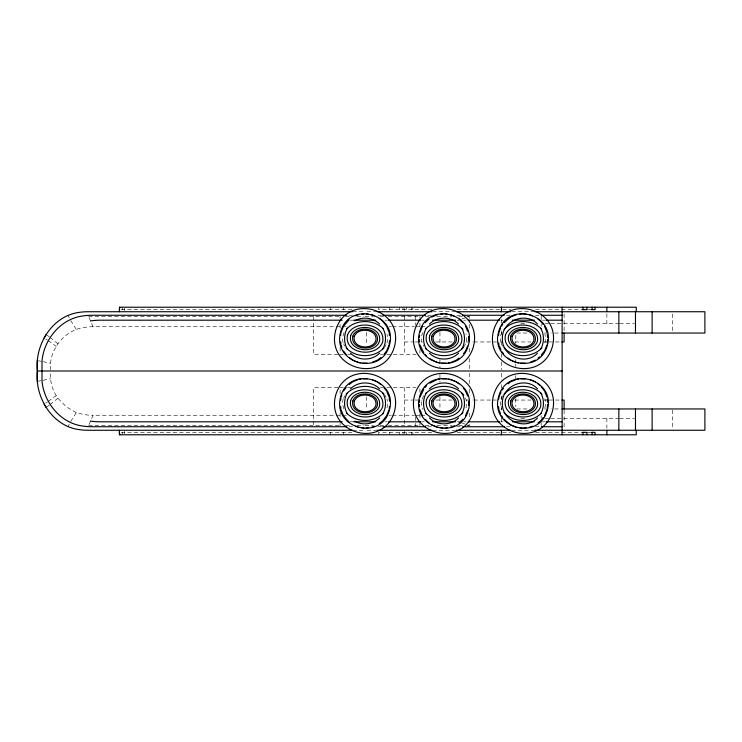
<?xml version="1.0" encoding="UTF-8"?>
<svg xmlns="http://www.w3.org/2000/svg" width="742" height="742" viewBox="0 0 742 742"><rect width="100%" height="100%" fill="white"/><g stroke="black" fill="none" stroke-linecap="round" stroke-linejoin="round"><path stroke-width="0.56" stroke-dasharray="3.71 2.78" d="M50.539 369.896C48.573 349.834 64.508 329.94 84.449 327.38A57.486 57.486 0 0 1 93.038 326.74L341.654 326.74M343.11 398.983L342.331 403.398L344.01 409.445M386.99 343.017L387.769 338.602L386.99 334.197M386.99 407.803L387.769 403.398L386.99 398.983M465.957 407.803L466.727 403.398L465.957 398.983L463.685 394.874M544.916 343.017L545.695 338.602L544.916 334.197M544.916 407.803L545.695 403.398L544.916 398.983M89.068 424.535L93.038 415.26L341.654 415.26M67.921 426.854L69.256 424.192M344.01 332.555L342.331 338.602L343.11 343.017M343.565 398.166L344.919 395.699M384.727 347.126L386.081 344.659M422.977 332.555C420.445 336.757 421.085 342.368 423.886 346.301M423.886 395.699C421.085 399.632 420.445 405.243 422.977 409.445M463.685 347.126L465.957 343.017L466.727 338.602L465.957 334.197M501.935 332.555C499.403 336.757 500.043 342.368 502.844 346.301M502.844 395.699C500.043 399.632 499.403 405.243 501.935 409.445M70.74 421.456L76.194 412.71L84.449 414.62A57.486 57.486 0 0 0 93.038 415.26M50.085 404.557L57.913 398.222C52.858 390.988 49.825 382.102 50.539 373.207M46.931 406.876L49.297 405.141M48.211 401.385L56.197 395.644M45.744 402.952L47.386 401.914M457.304 320.627L460.559 319.487M461.645 319.106L469.25 316.435L469.25 318.708M43.064 380.303L50.539 378.726M37.35 381.351L41.07 380.692M121.131 309.646L354.759 309.646M431.761 309.646L378.661 309.646L378.661 307.216M457.072 309.646L510.617 309.646M535.557 309.646L581.83 309.646M587.497 309.646L592.116 309.646M352.84 311.733L362.736 311.733M367.077 311.733L377.075 311.733M432.614 311.733L455.709 311.733M511.637 311.733L534.797 311.733M349.13 315.257L352.598 315.257M378.068 315.257L381.536 315.257M427.846 315.257L431.315 315.257M456.784 315.257L460.253 315.257M506.563 315.257L510.032 315.257M535.501 315.257L538.97 315.257M88.632 316.435L340.828 316.435M345.457 316.435L350.085 316.435M357.032 316.435L363.97 316.435M365.129 316.435L373.226 316.435M380.164 316.435L383.633 316.435M388.261 316.435L420.658 316.435M425.287 316.435L428.755 316.435M436.853 316.435L442.64 316.435M443.799 316.435L451.897 316.435M458.834 316.435L462.303 316.435M466.931 316.435L469.25 316.435M350.298 320.192L353.776 320.192M385.024 320.192L387.343 320.192M422.068 320.192L424.378 320.192M463.741 320.192L466.05 320.192M500.776 320.192L503.095 320.192M542.448 320.192L544.758 320.192M520.884 323.679L525.466 323.679M544.943 323.679L549.525 323.679M550.666 323.679L618.819 323.679M619.635 323.679L634.456 323.679M342.804 326.74L346.273 326.74M389.058 326.74L391.368 326.74M392.527 326.74L414.5 326.74M415.659 326.74L420.278 326.74M421.437 326.74L424.906 326.74M516.775 333.047L529.018 333.047M544.35 333.047L551.213 333.047M554.58 333.047L561.36 333.047M404.344 341.951L413.044 341.951M415.214 341.951L422.291 341.951M435.712 341.951L452.101 341.951M466.152 341.951L472.737 341.951M473.888 341.951L496.417 341.951M514.79 341.951L530.929 341.951M543.932 341.951L546.808 341.951M548.894 341.951L561.842 341.951M337.898 354.351L313.486 354.351L313.486 322.102M340.105 354.351L343.314 354.351M347.59 354.351L351.866 354.351M380.488 354.351L382.622 354.351M386.907 354.351L391.182 354.351M393.325 354.351L415.993 354.351M337.898 387.649L313.486 387.649L313.486 419.898M340.105 387.649L343.314 387.649M347.59 387.649L351.866 387.649M380.488 387.649L382.622 387.649M386.907 387.649L391.182 387.649M393.325 387.649L415.993 387.649M404.344 400.049L413.044 400.049M415.214 400.049L422.291 400.049M435.712 400.049L452.101 400.049M466.152 400.049L472.737 400.049M473.888 400.049L496.417 400.049M514.79 400.049L530.929 400.049M543.932 400.049L546.808 400.049M548.894 400.049L561.842 400.049M516.775 408.953L529.018 408.953M544.35 408.953L551.213 408.953M554.58 408.953L561.36 408.953M342.804 415.26L346.273 415.26M389.058 415.26L391.368 415.26M392.527 415.26L414.5 415.26M415.659 415.26L420.278 415.26M421.437 415.26L424.906 415.26M520.884 418.321L525.466 418.321M544.943 418.321L549.525 418.321M550.666 418.321L618.819 418.321M619.635 418.321L634.456 418.321M350.298 421.808L353.776 421.808M385.024 421.808L387.343 421.808M422.068 421.808L424.378 421.808M463.741 421.808L466.05 421.808M500.776 421.808L503.095 421.808M542.448 421.808L544.758 421.808M88.632 425.565L340.828 425.565M345.457 425.565L350.085 425.565M357.032 425.565L363.97 425.565M365.129 425.565L373.226 425.565M380.164 425.565L383.633 425.565M388.261 425.565L420.658 425.565M425.287 425.565L428.755 425.565M436.853 425.565L442.64 425.565M443.799 425.565L451.897 425.565M458.834 425.565L462.303 425.565M466.931 425.565L469.25 425.565L469.25 423.292M349.13 426.743L352.598 426.743M378.068 426.743L381.536 426.743M427.846 426.743L431.315 426.743M456.784 426.743L460.253 426.743M506.563 426.743L510.032 426.743M535.501 426.743L538.97 426.743M352.84 430.267L362.736 430.267M367.077 430.267L377.075 430.267M432.614 430.267L455.709 430.267M511.637 430.267L534.797 430.267M121.131 432.354L354.759 432.354M431.761 432.354L378.661 432.354L378.661 434.784M457.072 432.354L510.617 432.354M535.557 432.354L581.83 432.354M587.497 432.354L592.116 432.354M37.35 360.649L41.07 361.308M43.064 361.697L50.539 363.274M457.304 421.373L460.559 422.513M461.645 422.894L469.25 425.565M76.194 412.71L66.214 406.718L57.913 398.222M45.744 339.048L47.386 340.086M48.211 340.615L56.197 346.356M46.931 335.124L49.297 336.859M50.085 337.443L57.913 343.778M70.74 320.544L76.194 329.29M384.727 394.874L386.081 397.341M343.565 343.834L344.919 346.301M67.921 315.146L69.256 317.808M89.068 317.465L93.038 326.74M672.317 313.977L672.317 331.924M672.317 410.076L672.317 428.023M606.873 313.801L606.873 323.679M606.873 418.321L606.873 428.199M564.106 313.968L564.106 331.878M564.106 410.122L564.106 428.032M541.168 316.222L541.168 319.579M541.168 324.068L541.168 326.313M541.168 415.687L541.168 417.932M541.168 422.421L541.168 425.778M515.764 335.347L515.764 343.398M515.764 359.499L515.764 362.949M515.764 364.099L515.764 366.4M515.764 375.6L515.764 380.201M515.764 398.602L515.764 406.653M501.406 319.57L501.406 324.041M501.406 330.756L501.406 335.672M501.406 341.366L501.406 345.93M501.406 353.906L501.406 357.319M501.406 361.883L501.406 369.859M501.406 373.282L501.406 380.117M501.406 384.681L501.406 388.094M501.406 396.07L501.406 400.634M501.406 406.328L501.406 411.244M501.406 417.959L501.406 422.43M469.25 324.393L469.25 328.938M469.25 348.267L469.25 352.812M469.25 358.497L469.25 369.859M469.25 373.272L469.25 383.503M469.25 389.188L469.25 393.733M469.25 413.062L469.25 417.607M439.941 332.416L439.941 344.9M439.941 359.647L439.941 367.596M439.941 374.404L439.941 382.353M439.941 397.1L439.941 409.584M419.935 316.342L419.935 318.643M419.935 323.252L419.935 327.862M419.935 349.742L419.935 353.201M419.935 388.799L419.935 392.258M419.935 414.138L419.935 418.748M419.935 423.357L419.935 425.658M415.409 316.213L415.409 325.163M415.409 416.837L415.409 425.787M412.886 307.216L412.886 309.646M412.886 432.354L412.886 434.784M411.318 307.216L411.318 309.646M411.318 432.354L411.318 434.784M406.699 307.216L406.699 309.646M406.699 432.354L406.699 434.784M404.344 308.347L404.344 310.601M404.344 316.213L404.344 354.351M404.344 387.649L404.344 425.787M404.344 431.399L404.344 433.653M403.036 307.216L403.036 309.646M403.036 432.354L403.036 434.784M399.363 307.216L399.363 309.646M399.363 432.354L399.363 434.784M389.8 307.216L389.8 309.646M389.8 432.354L389.8 434.784M366.715 332.472L366.715 345.141M366.715 396.859L366.715 409.528M343.62 307.216L343.62 309.646M343.62 432.354L343.62 434.784M340.105 316.342L340.105 318.643M340.105 324.402L340.105 329.012M340.105 347.442L340.105 352.051M340.105 389.949L340.105 394.558M340.105 412.988L340.105 417.598M340.105 423.357L340.105 425.658M330.385 307.216L330.385 309.646M330.385 432.354L330.385 434.784M313.486 316.342L313.486 320.952M313.486 421.048L313.486 425.658M124.461 308.347L124.461 310.601M124.461 431.399L124.461 433.653M122.727 307.216L122.727 309.646M122.727 432.354L122.727 434.784"/><path stroke-width="1.11" d="M352.302 311.733L88.001 311.733A60.946 60.946 0 0 0 75.248 313.078C50.271 318.865 34.707 346.366 37.35 371C34.707 395.625 50.271 423.144 75.248 428.922A60.946 60.946 0 0 0 88.001 430.267L352.302 430.267M340.634 335.393L340.912 333.251M340.634 400.179L340.912 398.037M389.188 343.963L389.606 340.745M389.188 408.749L389.467 406.607M419.313 337.536L419.592 335.393M419.313 402.322L419.592 400.179M468.573 340.745L468.573 336.46M468.573 405.54L468.573 401.255M498.55 335.393L498.976 332.175M498.698 399.113L498.976 396.97M547.253 342.887L547.67 339.678M547.253 407.683L547.67 404.464M341.051 332.175L343.119 327.185M347.219 328.307C343.694 334.651 343.694 342.563 347.219 348.898M341.051 396.97L341.886 394.967M347.219 393.102C343.694 399.437 343.694 407.349 347.219 413.693M382.881 348.898C386.406 342.563 386.406 334.651 382.881 328.307M386.981 350.029L389.049 345.03M382.881 413.693C386.406 407.349 386.406 399.437 382.881 393.102M420.018 332.175L422.495 326.183M386.981 414.815L389.049 409.825M426.177 328.307C422.662 334.651 422.662 342.563 426.177 348.898M420.018 396.97L423.812 389.262M426.177 393.102C422.662 399.437 422.662 407.349 426.177 413.693M461.839 348.898C465.364 342.563 465.364 334.651 461.839 328.307M467.59 346.032L465.522 351.022L463.555 353.6M461.839 413.693C465.364 407.349 465.364 399.437 461.839 393.102M499.394 331.173L500.627 328.177M465.522 415.817L467.59 410.827M499.394 395.968L501.045 391.971M540.807 348.898C544.322 342.563 544.322 334.651 540.807 328.307M544.897 350.029L546.965 345.03M540.807 413.693C544.322 407.349 544.322 399.437 540.807 393.102M544.489 415.817L546.965 409.825M44.103 338L46.143 334.549M343.537 326.183L349.194 319.719M343.537 390.978L346.171 387.547M383.929 354.453L386.563 351.022M425.129 322.751L429.015 319.06M386.563 415.817L382.612 420.964L379.19 423.589M425.129 387.547L426.446 385.831M501.462 326.183L502.77 324.467M504.087 322.751L510.552 317.094L516.543 314.608M462.897 419.249L459.001 422.94M502.121 390.116L503.428 388.4M541.196 355.316L544.489 351.022M543.172 417.533L540.538 420.964L537.969 422.94M346.82 328.678C356.281 319.218 373.82 319.218 383.28 328.678M384.004 347.831C374.432 358.219 355.668 358.219 346.097 347.831M346.097 394.169C355.668 383.781 374.432 383.781 384.004 394.169M425.778 328.678C435.489 318.977 453.64 319.245 462.962 329.383M383.28 413.322C373.82 422.782 356.281 422.782 346.82 413.322M463.685 347.126C454.466 357.876 435.767 358.507 425.778 348.536M425.778 393.464C435.767 383.493 454.466 384.124 463.685 394.874M504.022 329.383C513.343 319.245 531.495 318.977 541.206 328.678M462.962 412.617C453.64 422.755 435.489 423.023 425.778 413.322M541.929 347.831C532.357 358.219 513.585 358.219 504.022 347.831M504.022 394.169C513.585 383.781 532.357 383.781 541.929 394.169M541.206 413.322C531.495 423.023 513.343 422.755 504.022 412.617M379.607 353.164C371.863 361.002 358.238 361.002 350.493 353.164M380.896 357.486L377.474 360.12L372.475 362.189M349.194 384.514L352.626 381.88L357.625 379.811M429.451 324.041C437.196 316.203 450.83 316.203 458.575 324.041M350.493 388.836C358.238 380.998 371.863 380.998 379.607 388.836M458.575 353.164C450.83 361.002 437.196 361.002 429.451 353.164M379.607 417.959C373.133 424.359 362.662 425.732 354.75 421.224M459.001 358.145L456.432 360.12L451.442 362.189M429.878 383.197L436.584 379.811M429.451 388.836C437.196 380.998 450.83 380.998 458.575 388.836M537.533 353.164C525.577 366.103 501.685 356.206 502.38 338.602C501.685 321.008 525.577 311.111 537.533 324.041M458.575 417.959C450.83 425.797 437.196 425.797 429.451 417.959M537.969 358.145L539.684 356.828M507.982 383.855L510.552 381.88L515.542 379.811M537.533 417.959C525.577 430.889 501.685 420.992 502.38 403.398C501.685 385.794 525.577 375.897 537.533 388.836M355.622 315.851L358.618 314.608M354.75 320.776C362.662 316.268 373.133 317.641 379.607 324.041M431.594 317.094L437.585 314.608M371.482 427.392L374.478 426.149M530.4 362.189L535.39 360.12M450.44 427.392L454.438 425.741M529.398 427.392L532.394 426.149M361.836 314.181L363.979 313.903M440.794 314.181L442.937 313.903M519.762 314.181L521.904 313.903M367.197 363.163L362.903 363.163M446.155 363.163L441.87 363.163M448.298 362.884L450.44 362.597M358.618 379.403L360.76 379.116M362.903 378.837L367.197 378.837M525.113 363.163L520.828 363.163M437.585 379.403L439.728 379.116M441.87 378.837L446.155 378.837M516.543 379.403L518.686 379.116M520.828 378.837L525.113 378.837M366.121 428.097L368.264 427.819M445.079 428.097L447.222 427.819M522.971 428.236L526.189 427.819M119.416 309.646L119.712 307.216M582.303 309.646L586.913 309.646L586.913 307.216M591.587 309.646L595.056 309.646L595.056 307.216M377.075 311.733L431.927 311.733M456.247 311.733L510.617 311.733M534.797 311.733L704.9 311.733L704.9 333.047L562.121 333.047M346.811 315.257L92.138 315.257A63.636 63.636 0 0 0 82 316.073C60.269 319.199 43.695 339.91 41.997 361.261L41.997 380.739C43.695 402.09 60.269 422.801 82 425.927A63.636 63.636 0 0 0 92.138 426.743L346.811 426.743M382.696 315.257L425.528 315.257M462.572 315.257L504.245 315.257M541.289 315.257L562.121 315.257M342.201 320.192L100.281 320.192A66.956 66.956 0 0 0 90.339 320.934M353.776 320.192L375.767 320.192M388.502 320.192L420.909 320.192M432.484 320.192L455.634 320.192M468.369 320.192L499.616 320.192M512.351 320.192L534.342 320.192M545.917 320.192L562.121 320.192M561.842 341.951L564.106 341.951L564.106 333M37.35 371L562.121 371M561.842 400.049L564.106 400.049L564.106 409M562.121 408.953L704.9 408.953L704.9 430.267L534.797 430.267M342.201 421.808L100.281 421.808A66.956 66.956 0 0 1 90.339 421.066M353.776 421.808L375.767 421.808M388.502 421.808L420.909 421.808M432.484 421.808L455.634 421.808M468.369 421.808L499.616 421.808M512.351 421.808L534.342 421.808M545.917 421.808L562.121 421.808M382.696 426.743L425.528 426.743M462.572 426.743L504.245 426.743M541.289 426.743L562.121 426.743M377.075 430.267L431.927 430.267M456.247 430.267L510.617 430.267M119.416 432.354L119.712 434.784M582.303 432.354L586.913 432.354L586.913 434.784M591.587 432.354L595.056 432.354L595.056 434.784M522.971 313.764L526.189 314.181M445.079 313.903L447.222 314.181M366.121 313.903L368.264 314.181M516.543 362.597L518.686 362.884M437.585 362.597L439.728 362.884M358.618 362.597L360.76 362.884M448.298 379.116L450.44 379.403M519.762 427.819L521.904 428.097M440.794 427.819L442.937 428.097M361.836 427.819L363.979 428.097M529.398 314.608L532.394 315.851M450.44 314.608L454.438 316.259M515.542 362.189L510.552 360.12L507.982 358.145M530.4 379.811L535.39 381.88M371.482 314.608L374.478 315.851M436.584 362.189L429.878 358.803M451.442 379.811L456.432 381.88L459.001 383.855M516.543 427.392L510.552 424.906L504.087 419.249M357.625 362.189L352.626 360.12L349.194 357.486M372.475 379.811L377.474 381.88L380.896 384.514M431.594 424.906L437.585 427.392M355.622 426.149L358.618 427.392M537.969 319.06L540.538 321.036L543.172 324.467M459.001 319.06L462.897 322.751M537.969 383.855L539.684 385.172M379.19 318.411L382.612 321.036L386.563 326.183M429.015 422.94L425.129 419.249M349.194 422.281L343.537 415.817M541.196 386.684L544.489 390.978M502.121 351.884L503.428 353.6M501.462 415.817L502.77 417.533M463.555 388.4L465.522 390.978L467.59 395.968M423.812 352.738L420.018 345.03M425.129 354.453L426.446 356.169M383.929 387.547L386.563 390.978M343.537 351.022L346.171 354.453M44.103 404L46.143 407.451M544.489 326.183L546.965 332.175M544.897 391.971L546.965 396.97M499.394 346.032L501.045 350.029M465.522 326.183L467.59 331.173M499.394 410.827L500.627 413.823M386.981 327.185L389.049 332.175M420.018 409.825L422.495 415.817M386.981 391.971L389.049 396.97M341.051 345.03L341.886 347.033M341.051 409.825L343.119 414.815M547.253 334.317L547.67 337.536M547.253 399.113L547.67 402.322M498.698 342.887L498.976 345.03M498.55 406.607L498.976 409.825M419.313 339.678L419.592 341.821M419.313 404.464L419.592 406.607M389.188 333.251L389.467 335.393M389.188 398.037L389.606 401.255M340.634 341.821L340.912 343.963M340.634 406.607L340.912 408.749M652.116 311.733L652.116 333.047M652.116 408.953L652.116 430.267M636.246 311.612L636.246 307.216L119.388 307.216L119.388 311.733M636.246 430.388L636.246 434.784L119.388 434.784L119.388 430.267M635.477 311.733L635.477 333.047M635.477 408.953L635.477 430.267M618.856 311.733L618.856 333.047M618.856 408.953L618.856 430.267M606.873 307.216L606.873 311.612M606.873 430.388L606.873 434.784M592.116 307.216L592.116 309.646M592.116 432.354L592.116 434.784M582.989 307.216L582.989 309.646M582.989 432.354L582.989 434.784M562.121 307.216L562.121 434.784M501.406 307.216L501.406 311.733M501.406 430.267L501.406 434.784M37.35 360.649L37.35 381.351M335.597 330.719C325.747 369.293 383.735 384.838 394.494 346.495C404.353 307.911 346.356 292.376 335.597 330.719M340.643 332.064C331.822 363.673 381.286 376.917 389.457 345.141C398.268 313.541 348.805 300.287 340.643 332.064M335.597 395.505C325.747 434.089 383.735 449.624 394.494 411.281C404.353 372.707 346.356 357.162 335.597 395.505M340.643 396.859C331.822 428.459 381.286 441.713 389.457 409.936C398.268 378.327 348.805 365.083 340.643 396.859M414.565 330.719C404.715 369.293 462.702 384.838 473.461 346.495C483.311 307.911 425.324 292.376 414.565 330.719M419.601 332.064C410.79 363.673 460.253 376.917 468.415 345.141C477.236 313.541 427.772 300.287 419.601 332.064M414.565 395.505C404.715 434.089 462.702 449.624 473.461 411.281C483.311 372.707 425.324 357.162 414.565 395.505M419.601 396.859C410.79 428.459 460.253 441.713 468.415 409.936C477.236 378.327 427.772 365.083 419.601 396.859M493.523 330.719C483.673 369.293 541.66 384.838 552.419 346.495C562.269 307.911 504.282 292.376 493.523 330.719M498.568 332.064C489.748 363.673 539.211 376.917 547.383 345.141C556.194 313.541 506.73 300.287 498.568 332.064M493.523 395.505C483.673 434.089 541.66 449.624 552.419 411.281C562.269 372.707 504.282 357.162 493.523 395.505M498.568 396.859C489.748 428.459 539.211 441.713 547.383 409.936C556.194 378.327 506.73 365.083 498.568 396.859M347.497 335.078C343.648 354.166 376.352 358.358 382.603 342.136C386.452 323.039 353.748 318.847 347.497 335.078M350.651 335.709C347.506 351.365 374.32 354.806 379.44 341.496C382.594 325.84 355.78 322.408 350.651 335.709M352.812 336.145C350.131 349.454 372.929 352.376 377.288 341.06C379.969 327.76 357.171 324.838 352.812 336.145M354.286 336.441C351.921 348.146 371.983 350.725 375.814 340.773C378.179 329.058 358.117 326.489 354.286 336.441M347.497 399.864C343.648 418.961 376.352 423.153 382.603 406.922C386.452 387.834 353.748 383.642 347.497 399.864M350.651 400.504C347.506 416.16 374.32 419.592 379.44 406.291C382.594 390.635 355.78 387.194 350.651 400.504M352.812 400.94C350.131 414.24 372.929 417.162 377.288 405.855C379.969 392.546 357.171 389.624 352.812 400.94M354.286 401.227C351.921 412.942 371.983 415.511 375.814 405.559C378.179 393.854 358.117 391.275 354.286 401.227M426.455 335.078C422.615 354.166 455.319 358.358 461.57 342.136C465.41 323.039 432.707 318.847 426.455 335.078M429.618 335.709C426.464 351.365 453.279 354.806 458.408 341.496C461.561 325.84 434.747 322.408 429.618 335.709M431.779 336.145C429.099 349.454 451.887 352.376 456.247 341.06C458.927 327.76 436.129 324.838 431.779 336.145M433.245 336.441C430.889 348.146 450.941 350.725 454.781 340.773C457.137 329.058 437.075 326.489 433.245 336.441M426.455 399.864C422.615 418.961 455.319 423.153 461.57 406.922C465.41 387.834 432.707 383.642 426.455 399.864M429.618 400.504C426.464 416.16 453.279 419.592 458.408 406.291C461.561 390.635 434.747 387.194 429.618 400.504M431.779 400.94C429.099 414.24 451.887 417.162 456.247 405.855C458.927 392.546 436.129 389.624 431.779 400.94M433.245 401.227C430.889 412.942 450.941 415.511 454.781 405.559C457.137 393.854 437.075 391.275 433.245 401.227M505.423 335.078C501.573 354.166 534.277 358.358 540.528 342.136C544.368 323.039 511.674 318.847 505.423 335.078M508.576 335.709C505.423 351.365 532.246 354.806 537.366 341.496C540.519 325.84 513.705 322.408 508.576 335.709M510.737 336.145C508.057 349.454 530.855 352.376 535.205 341.06C537.885 327.76 515.096 324.838 510.737 336.145M512.203 336.441C509.847 348.146 529.909 350.725 533.739 340.773C536.095 329.058 516.042 326.489 512.203 336.441M505.423 399.864C501.573 418.961 534.277 423.153 540.528 406.922C544.368 387.834 511.674 383.642 505.423 399.864M508.576 400.504C505.423 416.16 532.246 419.592 537.366 406.291C540.519 390.635 513.705 387.194 508.576 400.504M510.737 400.94C508.057 414.24 530.855 417.162 535.205 405.855C537.885 392.546 515.096 389.624 510.737 400.94M512.203 401.227C509.847 412.942 529.909 415.511 533.739 405.559C536.095 393.854 516.042 391.275 512.203 401.227"/></g></svg>
